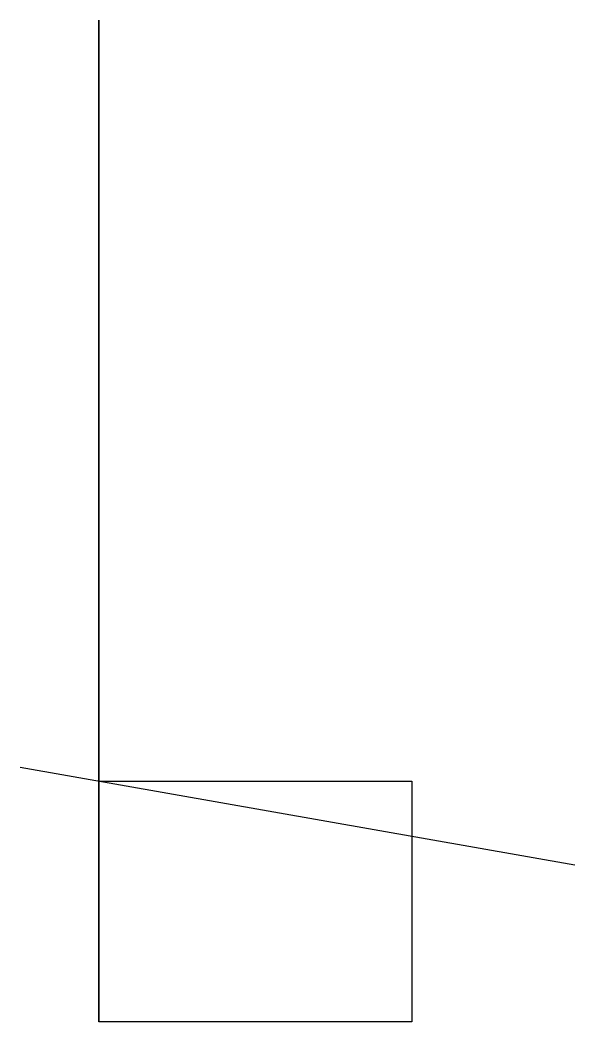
# Model space of a CAD drawing. Header units: millimetres. Extents: x 3.7 to 48, y -80 to 0.
import ezdxf

# ---------------------------------------------------------------- set-up
doc = ezdxf.new("R2010")
doc.units = ezdxf.units.MM
doc.layers.get('0').update_dxf_attribs({"linetype": 'CONTINUOUS'})

msp = doc.modelspace()

# ---------------------------------------------------------------- linework, layer by layer
for p, q in [((10, -80), (10, 0)), ((10, 0), (10, -80)), ((48.026, -67.484), (3.709, -59.67))]:
    msp.add_line(p, q)
msp.add_lwpolyline([(10, -80), (10, -60.779), (35, -60.779), (35, -80)], close=True)

doc.saveas('drawing.dxf')
